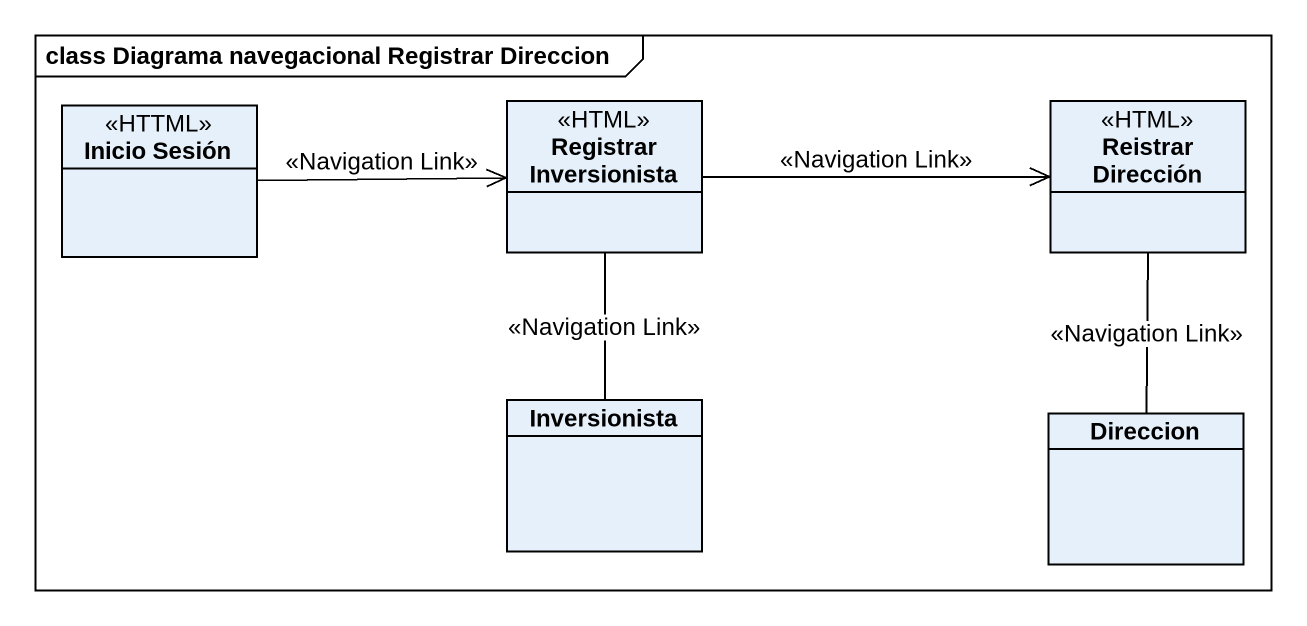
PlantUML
@startuml
mainframe class Diagrama navegacional Registrar Direccion
hide circle
hide empty members
class "Inicio Sesión" as Inicio_Sesión <<HTTML>>
class "Registrar Inversionista" as Registrar_Inversionista <<HTML>>
class "Reistrar Dirección" as Reistrar_Dirección <<HTML>>
class Inversionista
class Direccion
Inicio_Sesión -right-> Registrar_Inversionista : <<Navigation Link>>
Registrar_Inversionista -right-> Reistrar_Dirección : <<Navigation Link>>
Registrar_Inversionista -- Inversionista : <<Navigation Link>>
Reistrar_Dirección -- Direccion : <<Navigation Link>>
@enduml
